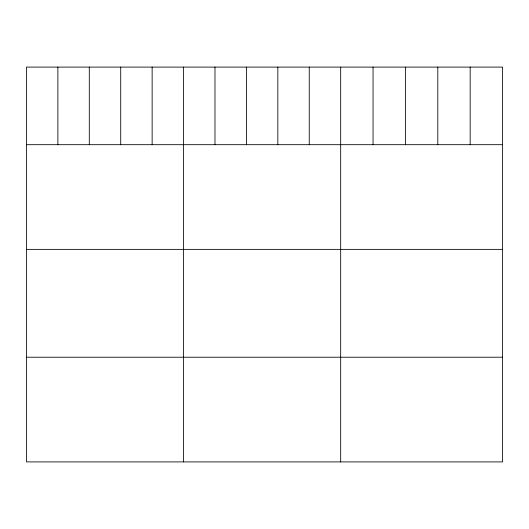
<?xml version="1.0" encoding="UTF-8"?>
<svg xmlns="http://www.w3.org/2000/svg" width="529" height="529" viewBox="0 0 529 529"><rect width="100%" height="100%" fill="white"/><g stroke="black" fill="none" stroke-linecap="round" stroke-linejoin="round"><path stroke-width="0.79" d="M502.55 144.688L502.55 461.903L26.45 461.903L26.45 67.097L502.55 67.097L502.55 144.688L26.45 144.688M26.45 249.371L502.55 249.371M26.45 357.22L502.55 357.22M470.175 67.097L470.175 144.688M437.8 67.097L437.8 144.688M405.426 67.097L405.426 144.688M373.051 67.097L373.051 144.688M340.676 67.097L340.676 461.903M309.253 67.097L309.253 144.688M277.831 67.097L277.831 144.688M246.408 67.097L246.408 144.688M214.986 67.097L214.986 144.688M183.563 67.097L183.563 461.903M152.14 67.097L152.14 144.688M120.718 67.097L120.718 144.688M89.295 67.097L89.295 144.688M57.873 67.097L57.873 144.688"/></g></svg>
